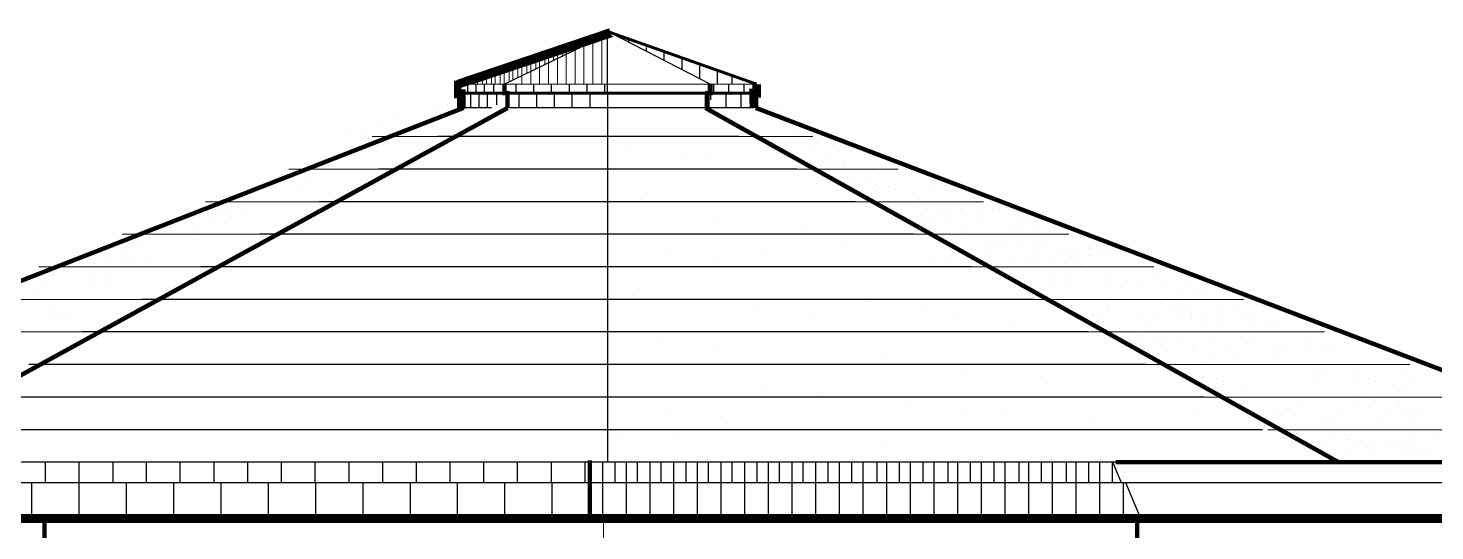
# Model space of a CAD drawing. Header units: inches. Extents: x 279 to 11006, y 233 to 7807.
# Drawn here: x 2190.2 to 2427.9, y 519.3 to 604.2 of the extents above; entities that cross this region are included whole.
import ezdxf

# ---------------------------------------------------------------- set-up
doc = ezdxf.new("R2010")
doc.units = ezdxf.units.IN
doc.header["$MEASUREMENT"] = 0
doc.layers.add('NORTH_ELEVATION', color=7, linetype='Continuous')
doc.layers.add('SOUTH_ELEVATION', color=7, linetype='Continuous')

msp = doc.modelspace()

# ---------------------------------------------------------------- linework, layer by layer
at = {"layer": 'NORTH_ELEVATION', "color": 5, "linetype": 'Continuous', "lineweight": 30, "ltscale": 0.5}
for q in [(2270.73, 594.71), (2305.5, 594.71)]:
    msp.add_line((2288.66, 603.41), q, dxfattribs=at)
at = {"layer": 'NORTH_ELEVATION', "color": 5, "linetype": 'Continuous', "ltscale": 0.5}
msp.add_line((2313.32, 594.71), (2288.66, 603.41), dxfattribs=at)
at = {"layer": 'NORTH_ELEVATION', "color": 251, "linetype": 'Continuous', "lineweight": 20, "ltscale": 0.5}
msp.add_line((2313.32, 594.71), (2262.84, 594.71), dxfattribs=at)
at = {"layer": 'NORTH_ELEVATION', "color": 251, "linetype": 'Continuous', "ltscale": 0.5}
for p, q in [((2264.46, 594.67), (2264.46, 593.17)), ((2265.88, 594.71), (2265.88, 593.21)), ((2267.3, 594.75), (2267.3, 593.25)), ((2268.88, 594.71), (2268.88, 593.21)), ((2272.62, 594.71), (2272.62, 593.21)), ((2275.62, 594.71), (2275.62, 593.21)), ((2278.62, 594.71), (2278.62, 593.21)), ((2281.62, 594.71), (2281.62, 593.21)), ((2284.62, 594.71), (2284.62, 593.21)), ((2287.62, 594.71), (2287.62, 593.21)), ((2305.12, 594.71), (2305.12, 593.21)), ((2305.5, 594.71), (2305.5, 593.21)), ((2306.03, 594.71), (2306.03, 593.21)), ((2306.03, 594.71), (2306.03, 593.21)), ((2308.59, 594.71), (2308.59, 593.21)), ((2311.15, 594.71), (2311.15, 593.21)), ((2264.96, 593.17), (2264.96, 590.67)), ((2266.38, 593.21), (2266.38, 590.71)), ((2267.8, 593.25), (2267.8, 590.75)), ((2269.38, 593.21), (2269.38, 591.24)), ((2273.12, 593.21), (2273.12, 590.71)), ((2276.12, 593.21), (2276.12, 590.71)), ((2279.12, 593.21), (2279.12, 590.71)), ((2282.12, 593.21), (2282.12, 590.71)), ((2285.12, 593.21), (2285.12, 590.71)), ((2288.12, 593.21), (2288.12, 590.71)), ((2288.12, 593.21), (2288.12, 590.71)), ((2304.62, 593.21), (2304.62, 590.71)), ((2305, 593.21), (2305, 590.71)), ((2305.53, 593.21), (2305.53, 592.09)), ((2305.53, 593.21), (2305.53, 592.09)), ((2308.09, 593.21), (2308.09, 590.71)), ((2310.65, 593.21), (2310.65, 590.71)), ((2312.88, 593.21), (2312.88, 590.71)), ((2268.5, 590.71), (2264.11, 590.71)), ((2312.82, 590.71), (2271.59, 590.71))]:
    msp.add_line(p, q, dxfattribs=at)
at = {"layer": 'NORTH_ELEVATION', "color": 7, "linetype": 'Continuous', "ltscale": 0.5}
for p, q in [((2263.43, 593.08), (2263.43, 590.58)), ((2312.63, 593.21), (2264.11, 593.21)), ((2262.93, 590.58), (2262.93, 590.58)), ((3133.32, 521.37), (2113.48, 521.37)), ((3133.32, 521.37), (2117.13, 521.37)), ((2783.39, 521.37), (2117.13, 521.37))]:
    msp.add_line(p, q, dxfattribs=at)
at = {"layer": 'NORTH_ELEVATION', "color": 93, "linetype": 'Continuous', "lineweight": 20, "ltscale": 0.5}
for p, q in [((2290.07, 593.3), (2290.07, 593.3)), ((2310.18, 591.89), (2310.18, 591.89)), ((2262.48, 591.75), (2262.48, 591.75)), ((2304.53, 591.24), (2304.53, 591.24)), ((2308.05, 589.5), (2308.05, 589.5)), ((2308.9, 589.95), (2308.9, 589.95)), ((2316.9, 590.42), (2316.9, 590.42)), ((2319.03, 589.96), (2319.03, 589.96)), ((2249.24, 588.24), (2249.24, 588.24)), ((2252.23, 588.67), (2252.23, 588.67)), ((2314.47, 588.81), (2314.47, 588.81)), ((2317.47, 588.38), (2317.47, 588.38)), ((2259.44, 585.87), (2248.39, 585.87)), ((2322.82, 585.87), (2310.29, 585.87)), ((2244.65, 584.03), (2244.65, 584.03)), ((2291.17, 584.36), (2291.17, 584.36)), ((2300.54, 583.13), (2300.54, 583.13)), ((2305.63, 582.3), (2305.63, 582.3)), ((2322.06, 584.17), (2322.06, 584.17)), ((2325.73, 582.32), (2325.73, 582.32)), ((2327.52, 584.62), (2327.52, 584.62)), ((2329.65, 584.16), (2329.65, 584.16)), ((2249.42, 580.37), (2234.31, 580.37)), ((2238.66, 581.18), (2238.66, 581.18)), ((2240.97, 582.18), (2240.97, 582.18)), ((2241.83, 582.13), (2241.83, 582.13)), ((2337.23, 580.37), (2320.12, 580.37)), ((2324.87, 582.27), (2324.87, 582.27)), ((2328.04, 581.32), (2328.04, 581.32)), ((2336.79, 581.24), (2336.79, 581.24)), ((2338.92, 580.79), (2338.92, 580.79)), ((2232.66, 579.07), (2232.66, 579.07)), ((2234.69, 578.9), (2234.69, 578.9)), ((2235.94, 577.66), (2235.94, 577.66)), ((2330.77, 577.8), (2330.77, 577.8)), ((2332.01, 579.04), (2332.01, 579.04)), ((2333.53, 577.77), (2333.53, 577.77)), ((2334.04, 579.21), (2334.04, 579.21)), ((2343.1, 577.98), (2343.1, 577.98)), ((2227.09, 576.29), (2227.09, 576.29)), ((2293.67, 575.29), (2293.67, 575.29)), ((2335.66, 577.32), (2335.66, 577.32)), ((2339.62, 576.43), (2339.62, 576.43)), ((2345.24, 577.53), (2345.24, 577.53)), ((2218.82, 573.37), (2218.82, 573.37)), ((2239.39, 574.87), (2220.23, 574.87)), ((2221.14, 573.62), (2221.14, 573.62)), ((2222.49, 573.41), (2222.49, 573.41)), ((2351.63, 574.87), (2329.95, 574.87)), ((2344.21, 573.55), (2344.21, 573.55)), ((2345.56, 573.77), (2345.56, 573.77)), ((2347.88, 573.51), (2347.88, 573.51)), ((2353.24, 573.73), (2353.24, 573.73)), ((2215.15, 571.51), (2215.15, 571.51)), ((2221.13, 571.8), (2221.13, 571.8)), ((2224.64, 572.16), (2224.64, 572.16)), ((2306.63, 572.39), (2306.63, 572.39)), ((2342.06, 572.3), (2342.06, 572.3)), ((2345.57, 571.94), (2345.57, 571.94)), ((2351.56, 571.65), (2351.56, 571.65)), ((2357.64, 571.88), (2357.64, 571.88)), ((2359.77, 571.42), (2359.77, 571.42)), ((2229.37, 569.37), (2206.15, 569.37)), ((2206.71, 568.07), (2206.71, 568.07)), ((2210.39, 569.93), (2210.39, 569.93)), ((2218.19, 568.55), (2218.19, 568.55)), ((2321.09, 570.33), (2321.09, 570.33)), ((2366.04, 569.37), (2339.78, 569.37)), ((2348.51, 568.69), (2348.51, 568.69)), ((2356.31, 570.07), (2356.31, 570.07)), ((2357.21, 568.11), (2357.21, 568.11)), ((2359.99, 568.21), (2359.99, 568.21)), ((2201.58, 565.84), (2201.58, 565.84)), ((2205.26, 567.7), (2205.26, 567.7)), ((2205.81, 566.11), (2205.81, 566.11)), ((2209.49, 567.97), (2209.49, 567.97)), ((2297.75, 566.35), (2297.75, 566.35)), ((2314.01, 566.07), (2314.01, 566.07)), ((2328.37, 567.12), (2328.37, 567.12)), ((2351.95, 567.99), (2351.95, 567.99)), ((2354.09, 567.53), (2354.09, 567.53)), ((2360.89, 566.26), (2360.89, 566.26)), ((2361.45, 567.84), (2361.45, 567.84)), ((2365.12, 565.99), (2365.12, 565.99)), ((2367.44, 565.73), (2367.44, 565.73)), ((2369.54, 567.03), (2369.54, 567.03)), ((2371.67, 566.57), (2371.67, 566.57)), ((2219.35, 563.87), (2192.07, 563.87)), ((2199.26, 565.59), (2199.26, 565.59)), ((2201.41, 564.35), (2201.41, 564.35)), ((2210.06, 564.98), (2210.06, 564.98)), ((2307.11, 565.12), (2307.11, 565.12)), ((2328.47, 564.01), (2328.47, 564.01)), ((2342.84, 565.05), (2342.84, 565.05)), ((2346.2, 565.41), (2346.2, 565.41)), ((2380.44, 563.87), (2349.62, 563.87)), ((2356.64, 565.12), (2356.64, 565.12)), ((2365.3, 564.49), (2365.3, 564.49)), ((2193.37, 561.12), (2193.37, 561.12)), ((2197.5, 563.01), (2197.5, 563.01)), ((2201.07, 562.44), (2201.07, 562.44)), ((2203.22, 561.19), (2203.22, 561.19)), ((2203.39, 562.69), (2203.39, 562.69)), ((2206.89, 563.05), (2206.89, 563.05)), ((2359.81, 563.19), (2359.81, 563.19)), ((2363.31, 562.83), (2363.31, 562.83)), ((2363.49, 561.33), (2363.49, 561.33)), ((2365.63, 562.58), (2365.63, 562.58)), ((2369.2, 563.15), (2369.2, 563.15)), ((2373.34, 561.26), (2373.34, 561.26)), ((2378.4, 560.91), (2378.4, 560.91)), ((2380.54, 562.15), (2380.54, 562.15)), ((2191.93, 560.23), (2191.93, 560.23)), ((2193.5, 558.64), (2193.5, 558.64)), ((2293.48, 560.28), (2293.48, 560.28)), ((2373.21, 558.78), (2373.21, 558.78)), ((2374.77, 560.37), (2374.77, 560.37)), ((2382.41, 560.38), (2382.41, 560.38)), ((2385.64, 560.62), (2385.64, 560.62)), ((2387.77, 560.16), (2387.77, 560.16)), ((2209.33, 558.37), (2177.98, 558.37)), ((2194.1, 556.21), (2194.1, 556.21)), ((2312.66, 557.03), (2312.66, 557.03)), ((2332.45, 558.18), (2332.45, 558.18)), ((2341.82, 556.94), (2341.82, 556.94)), ((2395.56, 558.37), (2359.45, 558.37)), ((2372.6, 556.35), (2372.6, 556.35)), ((2381.47, 557.7), (2381.47, 557.7)), ((2383.04, 557.45), (2383.04, 557.45)), ((2384.46, 557.27), (2384.46, 557.27)), ((2386.78, 557.01), (2386.78, 557.01)), ((2391.77, 556.81), (2391.77, 556.81)), ((2393.9, 556.35), (2393.9, 556.35)), ((2195.35, 554.97), (2195.35, 554.97)), ((2322.03, 555.8), (2322.03, 555.8)), ((2346.92, 556.11), (2346.92, 556.11)), ((2356.28, 554.88), (2356.28, 554.88)), ((2371.36, 555.11), (2371.36, 555.11)), ((2379.1, 554.31), (2379.1, 554.31)), ((2380.34, 555.55), (2380.34, 555.55)), ((2384.64, 555.77), (2384.64, 555.77)), ((2386.71, 555.59), (2386.71, 555.59)), ((2388.31, 553.91), (2388.31, 553.91)), ((2391.47, 554.01), (2391.47, 554.01)), ((2397.13, 555.34), (2397.13, 555.34)), ((2399.26, 554.88), (2399.26, 554.88)), ((2199.3, 552.87), (2162.58, 552.87)), ((2409.25, 552.87), (2369.28, 552.87)), ((2378.49, 552.2), (2378.49, 552.2)), ((2380.63, 551.74), (2380.63, 551.74)), ((2395.15, 552.15), (2395.15, 552.15)), ((2396.6, 551.78), (2396.6, 551.78)), ((2297.56, 551.34), (2297.56, 551.34)), ((2306.93, 550.11), (2306.93, 550.11)), ((2334.95, 549.11), (2334.95, 549.11)), ((2382.66, 549.62), (2382.66, 549.62)), ((2384.8, 550.86), (2384.8, 550.86)), ((2387.23, 550.75), (2387.23, 550.75)), ((2392.55, 550.06), (2392.55, 550.06)), ((2402.6, 549.67), (2402.6, 549.67)), ((2406.71, 551.03), (2406.71, 551.03)), ((2408.84, 550.57), (2408.84, 550.57)), ((2423.65, 547.37), (2379.11, 547.37)), ((2386.33, 547.76), (2386.33, 547.76)), ((2390.4, 548.82), (2390.4, 548.82)), ((2394.08, 546.96), (2394.08, 546.96)), ((2400.45, 548.43), (2400.45, 548.43)), ((2347.92, 546.2), (2347.92, 546.2)), ((2388.82, 545.35), (2388.82, 545.35)), ((2390.95, 544.9), (2390.95, 544.9)), ((2408.49, 545.2), (2408.49, 545.2)), ((2409.74, 546.44), (2409.74, 546.44)), ((2414.49, 545.46), (2414.49, 545.46)), ((2416.63, 545), (2416.63, 545)), ((2422.06, 545.63), (2422.06, 545.63)), ((2314.19, 542.98), (2314.19, 542.98)), ((2362.38, 544.14), (2362.38, 544.14)), ((2395.98, 543.21), (2395.98, 543.21)), ((2404.84, 542.33), (2404.84, 542.33)), ((2414.49, 542.09), (2414.49, 542.09)), ((2297.81, 539.8), (2297.81, 539.8)), ((2323.56, 541.74), (2323.56, 541.74)), ((2339.03, 540.16), (2339.03, 540.16)), ((2355.3, 539.89), (2355.3, 539.89)), ((2434.2, 541.87), (2388.95, 541.87)), ((2403.11, 539.98), (2403.11, 539.98)), ((2416.63, 541.64), (2416.63, 541.64)), ((2419.79, 539.71), (2419.79, 539.71)), ((2421.94, 540.95), (2421.94, 540.95)), ((2307.18, 538.57), (2307.18, 538.57)), ((2348.4, 538.93), (2348.4, 538.93)), ((2369.76, 537.82), (2369.76, 537.82)), ((2387.48, 539.23), (2387.48, 539.23)), ((2401.87, 538.74), (2401.87, 538.74)), ((2410.73, 537.87), (2410.73, 537.87)), ((2411.97, 539.1), (2411.97, 539.1)), ((2423.3, 539.35), (2423.3, 539.35)), ((2423.47, 537.85), (2423.47, 537.85)), ((2425.62, 539.09), (2425.62, 539.09)), ((2290.73, 535.86), (2290.73, 535.86)), ((2438.47, 536.37), (2399.69, 536.37)), ((2410, 535.18), (2410, 535.18)), ((2427.7, 534.79), (2427.7, 534.79)), ((2300.09, 534.63), (2300.09, 534.63)), ((2334.76, 534.1), (2334.76, 534.1)), ((2406.18, 534.42), (2406.18, 534.42)), ((2408.31, 533.96), (2408.31, 533.96)), ((2412.99, 534.75), (2412.99, 534.75)), ((2413.17, 533.25), (2413.17, 533.25)), ((2415.32, 534.49), (2415.32, 534.49)), ((2422.03, 532.37), (2422.03, 532.37)), ((2424.18, 533.61), (2424.18, 533.61)), ((2427.85, 531.76), (2427.85, 531.76))]:
    msp.add_line(p, q, dxfattribs=at)
at = {"layer": 'NORTH_ELEVATION', "color": 93, "linetype": 'Continuous', "ltscale": 0.5}
for p, q in [((2310.29, 585.87), (2259.44, 585.87)), ((2320.12, 580.37), (2249.42, 580.37)), ((2329.95, 574.87), (2239.39, 574.87)), ((2339.78, 569.37), (2229.37, 569.37)), ((2349.62, 563.87), (2219.35, 563.87)), ((2360.09, 558.37), (2209.33, 558.37)), ((2369.28, 552.87), (2199.38, 552.87)), ((2379.11, 547.37), (2190.34, 547.37)), ((2388.95, 541.87), (2179.26, 541.87)), ((2398.78, 536.37), (2169.23, 536.37)), ((2193.12, 530.87), (2193.12, 527.37)), ((2198.83, 530.87), (2198.83, 527.37)), ((2204.53, 530.87), (2204.53, 527.37)), ((2210.19, 530.87), (2210.19, 527.37)), ((2215.89, 530.87), (2215.89, 527.37)), ((2221.59, 530.87), (2221.59, 527.37)), ((2227.3, 530.87), (2227.3, 527.37)), ((2233, 530.87), (2233, 527.37)), ((2238.7, 530.87), (2238.7, 527.37)), ((2244.4, 530.87), (2244.4, 527.37)), ((2250.11, 530.87), (2250.11, 527.37)), ((2255.77, 530.87), (2255.77, 527.37)), ((2261.47, 530.87), (2261.47, 527.37)), ((2267.17, 530.87), (2267.17, 527.37)), ((2272.87, 530.87), (2272.87, 527.37)), ((2278.58, 530.87), (2278.58, 527.37)), ((2284.28, 530.87), (2284.28, 527.37)), ((2287.26, 530.92), (2287.26, 527.42)), ((2289.37, 530.92), (2289.37, 527.42)), ((2291.26, 530.87), (2291.26, 527.37)), ((2293.14, 530.82), (2293.14, 527.32)), ((2295.26, 530.82), (2295.26, 527.32)), ((2297.14, 530.82), (2297.14, 527.32)), ((2297.14, 530.82), (2297.14, 527.32)), ((2299.26, 530.82), (2299.26, 527.32)), ((2301.37, 530.82), (2301.37, 527.32)), ((2303.26, 530.85), (2303.26, 527.35)), ((2305.14, 530.85), (2305.14, 527.35)), ((2307.26, 530.85), (2307.26, 527.35)), ((2309.14, 530.85), (2309.14, 527.35)), ((2311.26, 530.85), (2311.26, 527.35)), ((2313.37, 530.85), (2313.37, 527.35)), ((2315.26, 530.85), (2315.26, 527.35)), ((2317.14, 530.85), (2317.14, 527.35)), ((2319.26, 530.85), (2319.26, 527.35)), ((2321.14, 530.85), (2321.14, 527.35)), ((2323.26, 530.85), (2323.26, 527.35)), ((2325.37, 530.85), (2325.37, 527.35)), ((2327.26, 530.85), (2327.26, 527.35)), ((2329.37, 530.85), (2329.37, 527.35)), ((2331.26, 530.85), (2331.26, 527.35)), ((2333.61, 530.85), (2333.61, 527.35)), ((2335.26, 530.87), (2335.26, 527.37)), ((2337.37, 530.87), (2337.37, 527.37)), ((2339.26, 530.87), (2339.26, 527.37)), ((2341.37, 530.87), (2341.37, 527.37)), ((2343.26, 530.87), (2343.26, 527.37)), ((2345.61, 530.87), (2345.61, 527.37)), ((2347.26, 530.87), (2347.26, 527.37)), ((2349.37, 530.87), (2349.37, 527.37)), ((2351.26, 530.87), (2351.26, 527.37)), ((2353.37, 530.87), (2353.37, 527.37)), ((2355.26, 530.87), (2355.26, 527.37)), ((2357.61, 530.87), (2357.61, 527.37)), ((2359.26, 530.87), (2359.26, 527.37)), ((2361.37, 530.87), (2361.37, 527.37)), ((2363.26, 530.87), (2363.26, 527.37)), ((2365.61, 530.87), (2365.61, 527.37)), ((2367.26, 530.87), (2367.26, 527.37)), ((2369.37, 530.87), (2369.37, 527.37)), ((2371.26, 530.87), (2371.26, 527.37)), ((2373.37, 530.87), (2373.37, 527.37)), ((3324.42, 527.37), (2109.52, 527.37))]:
    msp.add_line(p, q, dxfattribs=at)
at = {"layer": 'NORTH_ELEVATION', "color": 93, "linetype": 'Continuous', "lineweight": 30, "ltscale": 0.5}
msp.add_line((3326.66, 530.87), (2108.11, 530.87), dxfattribs=at)
at = {"layer": 'NORTH_ELEVATION', "color": 49, "linetype": 'Continuous', "lineweight": 20, "ltscale": 0.5}
msp.add_line((2287.42, 521.37), (2287.42, 517.87), dxfattribs=at)
at = {"layer": 'NORTH_ELEVATION', "color": 5, "linetype": 'Continuous', "ltscale": 0.5}
for points, const_width in [([(2288.64, 603.43), (2262.84, 594.71)], 1.5), ([(2287.75, 603.74), (2313.32, 594.71)], 0.5)]:
    msp.add_lwpolyline(points, dxfattribs=dict(at, const_width=const_width))
at = {"layer": 'NORTH_ELEVATION', "color": 251, "linetype": 'Continuous', "ltscale": 0.5}
for points, const_width in [([(2263.43, 594.58), (2262.93, 594.58), (2262.93, 593.08), (2263.43, 593.08), (2263.43, 590.58)], 1.5), ([(2313.32, 594.71), (2313.32, 593.21), (2312.82, 593.21), (2312.88, 590.71)], 1.5), ([(2312.63, 593.21), (2264.11, 593.21)], 0.5)]:
    msp.add_lwpolyline(points, dxfattribs=dict(at, const_width=const_width))
at = {"layer": 'NORTH_ELEVATION', "color": 93, "linetype": 'Continuous', "ltscale": 0.5, "const_width": 0.75}
for points in [[(2263.79, 590.71), (2110.59, 530.87)], [(2271.27, 590.71), (2162.32, 530.92)], [(2304.66, 590.71), (2411.47, 530.96)], [(2313.17, 590.71), (2436.71, 543.54)], [(4323.22, 530.87), (2374, 530.87)]]:
    msp.add_lwpolyline(points, dxfattribs=at)
at = {"layer": 'SOUTH_ELEVATION', "color": 6, "linetype": 'Continuous', "lineweight": -3, "ltscale": 50}
msp.add_line((2289.05, 602.78), (2265.13, 594.69), dxfattribs=at)
at = {"layer": 'SOUTH_ELEVATION', "color": 4, "linetype": 'Continuous', "lineweight": 20, "ltscale": 0.5}
for p, q in [((2285.66, 601.64), (2285.66, 594.71)), ((2287.15, 602.14), (2287.15, 594.71)), ((2279.66, 599.04), (2279.66, 594.71)), ((2281.15, 599.76), (2281.15, 594.71)), ((2282.66, 600.49), (2282.66, 594.71)), ((2284.15, 601.13), (2284.15, 594.71)), ((2275.15, 596.85), (2275.15, 594.71)), ((2276.66, 597.58), (2276.66, 594.71)), ((2278.15, 598.31), (2278.15, 594.71)), ((2273.66, 596.13), (2273.66, 594.71))]:
    msp.add_line(p, q, dxfattribs=at)
at = {"layer": 'SOUTH_ELEVATION', "color": 5, "linetype": 'Continuous', "lineweight": 30, "ltscale": 50}
msp.add_line((2288.12, 594.71), (2288.12, 603.26), dxfattribs=at)
at = {"layer": 'SOUTH_ELEVATION', "color": 4, "linetype": 'Continuous', "ltscale": 0.5}
for p, q in [((2291.66, 602.16), (2291.66, 601.86)), ((2294.66, 600.92), (2294.66, 600.31)), ((2297.66, 600.23), (2297.66, 598.76)), ((2300.66, 599.17), (2300.66, 597.21)), ((2303.66, 598.12), (2303.66, 595.66)), ((2306.66, 597.06), (2306.66, 594.71)), ((2309.13, 595.95), (2309.13, 594.71))]:
    msp.add_line(p, q, dxfattribs=at)
at = {"layer": 'SOUTH_ELEVATION', "color": 5, "linetype": 'Continuous', "lineweight": 20, "ltscale": 0.5}
for p, q in [((2277.51, 599.39), (2277.51, 597.99)), ((2278.15, 599.1), (2278.15, 598.31)), ((2279, 599.71), (2279, 598.72)), ((2279.66, 599.61), (2279.66, 599.04)), ((2280.51, 600.4), (2280.51, 599.45)), ((2281.15, 600.11), (2281.15, 599.76)), ((2282, 600.73), (2282, 600.18)), ((2282.66, 600.62), (2282.66, 600.49)), ((2270.01, 597.12), (2270.01, 594.71)), ((2270.66, 596.56), (2270.66, 594.71)), ((2271.51, 597.64), (2271.51, 595.08)), ((2272.15, 597.07), (2272.15, 595.4)), ((2273, 597.68), (2273, 595.81)), ((2273.66, 597.58), (2273.66, 596.13)), ((2274.51, 598.37), (2274.51, 596.54)), ((2275.15, 598.08), (2275.15, 596.85)), ((2276, 598.7), (2276, 597.26)), ((2276.66, 598.59), (2276.66, 597.58)), ((2266.17, 595.04), (2266.17, 594.71)), ((2267.01, 595.71), (2267.01, 594.71)), ((2267.66, 595.55), (2267.66, 594.71)), ((2268.51, 596.34), (2268.51, 594.71)), ((2269.16, 596.05), (2269.16, 594.71))]:
    msp.add_line(p, q, dxfattribs=at)
at = {"layer": 'SOUTH_ELEVATION', "color": 7, "linetype": 'Continuous', "lineweight": 30, "ltscale": 50}
for p, q in [((2288.12, 593.21), (2288.12, 594.71)), ((2378.25, 521.37), (2375.7, 527.37))]:
    msp.add_line(p, q, dxfattribs=at)
at = {"layer": 'SOUTH_ELEVATION', "color": 93, "linetype": 'Continuous', "lineweight": 20, "ltscale": 0.75}
for p, q in [((2308.69, 592.97, 1), (2308.69, 592.97, 1)), ((2259.27, 590.46, 1), (2259.27, 590.46, 1)), ((2313.39, 590.6, 1), (2313.39, 590.6, 1)), ((2313.71, 589.19, 1), (2313.71, 589.19, 1)), ((2247.13, 586.75, 1), (2247.13, 586.75, 1)), ((2319.58, 586.89, 1), (2319.58, 586.89, 1)), ((2327.31, 583.38, 1), (2327.31, 583.38, 1)), ((2238.4, 581.1, 1), (2238.4, 581.1, 1)), ((2328.3, 581.24, 1), (2328.3, 581.24, 1)), ((2336.58, 580.01, 1), (2336.58, 580.01, 1)), ((2333.32, 576.54, 1), (2333.32, 576.54, 1)), ((2342.9, 576.75, 1), (2342.9, 576.75, 1)), ((2224.55, 573.58, 1), (2224.55, 573.58, 1)), ((2342.15, 573.72, 1), (2342.15, 573.72, 1)), ((2350.9, 572.95, 1), (2350.9, 572.95, 1)), ((2224.3, 571.78, 1), (2224.3, 571.78, 1)), ((2342.41, 571.92, 1), (2342.41, 571.92, 1)), ((2347.68, 570.45, 1), (2347.68, 570.45, 1)), ((2357.43, 570.64, 1), (2357.43, 570.64, 1)), ((2219.02, 570.31, 1), (2219.02, 570.31, 1)), ((2201.32, 565.76, 1), (2201.32, 565.76, 1)), ((2205, 567.62, 1), (2205, 567.62, 1)), ((2351.75, 566.75, 1), (2351.75, 566.75, 1)), ((2361.7, 567.76, 1), (2361.7, 567.76, 1)), ((2365.38, 565.9, 1), (2365.38, 565.9, 1)), ((2369.33, 565.79, 1), (2369.33, 565.79, 1)), ((2199.47, 564.35, 1), (2199.47, 564.35, 1)), ((2203.25, 565.04, 1), (2203.25, 565.04, 1)), ((2206.81, 564.46, 1), (2206.81, 564.46, 1)), ((2359.89, 564.61, 1), (2359.89, 564.61, 1)), ((2363.46, 565.18, 1), (2363.46, 565.18, 1)), ((2367.24, 564.49, 1), (2367.24, 564.49, 1)), ((2201.28, 561.2, 1), (2201.28, 561.2, 1)), ((2204.96, 563.06, 1), (2204.96, 563.06, 1)), ((2361.75, 563.2, 1), (2361.75, 563.2, 1)), ((2365.42, 561.34, 1), (2365.42, 561.34, 1)), ((2385.43, 559.38, 1), (2385.43, 559.38, 1)), ((2193.7, 557.4, 1), (2193.7, 557.4, 1)), ((2373, 557.54, 1), (2373, 557.54, 1)), ((2384.72, 557.18, 1), (2384.72, 557.18, 1)), ((2388.4, 555.33, 1), (2388.4, 555.33, 1)), ((2391.56, 555.57, 1), (2391.56, 555.57, 1)), ((2396.92, 554.1, 1), (2396.92, 554.1, 1)), ((2396.86, 551.7, 1), (2396.86, 551.7, 1)), ((2378.29, 550.96, 1), (2378.29, 550.96, 1)), ((2400.54, 549.84, 1), (2400.54, 549.84, 1)), ((2406.5, 549.79, 1), (2406.5, 549.79, 1)), ((2388.27, 547.76, 1), (2388.27, 547.76, 1)), ((2396.01, 546.97, 1), (2396.01, 546.97, 1)), ((2388.61, 544.12, 1), (2388.61, 544.12, 1)), ((2414.29, 544.22, 1), (2414.29, 544.22, 1)), ((2422.43, 543.11, 1), (2422.43, 543.11, 1)), ((2404.63, 541.1, 1), (2404.63, 541.1, 1)), ((2414.29, 540.86, 1), (2414.29, 540.86, 1)), ((2423.82, 535.41, 1), (2423.82, 535.41, 1)), ((2405.97, 533.18, 1), (2405.97, 533.18, 1)), ((2413.25, 534.66, 1), (2413.25, 534.66, 1)), ((2416.93, 532.81, 1), (2416.93, 532.81, 1)), ((2422.11, 533.79, 1), (2422.11, 533.79, 1)), ((2425.79, 531.93, 1), (2425.79, 531.93, 1))]:
    msp.add_line(p, q, dxfattribs=at)
at = {"layer": 'SOUTH_ELEVATION', "color": 93, "linetype": 'Continuous', "lineweight": 20, "ltscale": 0.5}
for p, q in [((2312.21, 593.42), (2312.21, 593.42)), ((2261.02, 591.29), (2261.02, 591.29)), ((2311.64, 591.43), (2311.64, 591.43)), ((2317.22, 589.63), (2317.22, 589.63)), ((2244.77, 587.04), (2244.77, 587.04)), ((2321.93, 587.18), (2321.93, 587.18)), ((2243.8, 583.84), (2243.8, 583.84)), ((2322.91, 583.98), (2322.91, 583.98)), ((2330.82, 583.83), (2330.82, 583.83)), ((2237.11, 578.38), (2237.11, 578.38)), ((2329.59, 578.52), (2329.59, 578.52)), ((2336.83, 576.98), (2336.83, 576.98)), ((2346.41, 577.19), (2346.41, 577.19)), ((2219.02, 573.39), (2219.02, 573.39)), ((2226.63, 573.76), (2226.63, 573.76)), ((2340.07, 573.9), (2340.07, 573.9)), ((2347.68, 573.53), (2347.68, 573.53)), ((2354.42, 573.4), (2354.42, 573.4)), ((2360.94, 571.09), (2360.94, 571.09)), ((2355.26, 567.2), (2355.26, 567.2)), ((2372.85, 566.24), (2372.85, 566.24)), ((2207.24, 565.16), (2207.24, 565.16)), ((2359.46, 565.3), (2359.46, 565.3)), ((2194.54, 561.84), (2194.54, 561.84)), ((2372.16, 561.98), (2372.16, 561.98)), ((2388.95, 559.83), (2388.95, 559.83)), ((2384.29, 557.88), (2384.29, 557.88)), ((2386.65, 556.16), (2386.65, 556.16)), ((2196.52, 555.69), (2196.52, 555.69)), ((2370.18, 555.83), (2370.18, 555.83)), ((2377.93, 555.03), (2377.93, 555.03)), ((2388.93, 556.07), (2388.93, 556.07)), ((2395.07, 556.02), (2395.07, 556.02)), ((2400.44, 554.55), (2400.44, 554.55)), ((2381.8, 551.41), (2381.8, 551.41)), ((2386.95, 549.92), (2386.95, 549.92)), ((2390.05, 550.93), (2390.05, 550.93)), ((2394.69, 549.12), (2394.69, 549.12)), ((2410.01, 550.24), (2410.01, 550.24)), ((2392.12, 544.56), (2392.12, 544.56)), ((2407.32, 545.92), (2407.32, 545.92)), ((2417.8, 544.67), (2417.8, 544.67)), ((2423.84, 544.84), (2423.84, 544.84)), ((2420.69, 543.95), (2420.69, 543.95)), ((2417.8, 541.3), (2417.8, 541.3)), ((2419.44, 541.82), (2419.44, 541.82)), ((2421.81, 540.1), (2421.81, 540.1)), ((2424.09, 540.01), (2424.09, 540.01)), ((2400.69, 539.46), (2400.69, 539.46)), ((2409.55, 538.58), (2409.55, 538.58)), ((2419.21, 538.34), (2419.21, 538.34)), ((2412.82, 535.36), (2412.82, 535.36)), ((2409.49, 533.63), (2409.49, 533.63)), ((2415.18, 533.64), (2415.18, 533.64)), ((2417.46, 533.55), (2417.46, 533.55)), ((2420.03, 533.97), (2420.03, 533.97)), ((2421.68, 534.48), (2421.68, 534.48)), ((2424.04, 532.76), (2424.04, 532.76)), ((2426.32, 532.67), (2426.32, 532.67))]:
    msp.add_line(p, q, dxfattribs=at)
at = {"layer": 'SOUTH_ELEVATION', "color": 93, "linetype": 'Continuous', "lineweight": 30, "ltscale": 50}
for p, q in [((2288.15, 530.87), (2288.15, 590.71)), ((2374.95, 527.37), (2373.47, 530.87)), ((2375.7, 527.37), (2374.95, 527.37))]:
    msp.add_line(p, q, dxfattribs=at)
at = {"layer": 'SOUTH_ELEVATION', "color": 31, "linetype": 'Continuous', "lineweight": 20, "ltscale": 0.5}
msp.add_line((2407.78, 547.46), (2407.78, 547.46), dxfattribs=at)
at = {"layer": 'SOUTH_ELEVATION', "color": 49, "linetype": 'Continuous', "ltscale": 0.5}
for p, q in [((2190.81, 527.46), (2190.81, 521.37)), ((2198.81, 527.46), (2198.81, 521.37)), ((2206.81, 527.46), (2206.81, 521.37)), ((2214.81, 527.46), (2214.81, 521.37)), ((2222.78, 527.46), (2222.78, 521.37)), ((2230.78, 527.46), (2230.78, 521.37)), ((2238.78, 527.46), (2238.78, 521.37)), ((2246.78, 527.46), (2246.78, 521.37)), ((2254.78, 527.46), (2254.78, 521.37)), ((2262.74, 527.46), (2262.74, 521.37)), ((2270.74, 527.46), (2270.74, 521.37)), ((2278.74, 527.46), (2278.74, 521.37)), ((2287.26, 527.42), (2287.26, 521.4)), ((2291.26, 527.42), (2291.26, 521.4)), ((2295.26, 527.42), (2295.26, 521.4)), ((2299.26, 527.42), (2299.26, 521.4)), ((2303.26, 527.42), (2303.26, 521.4)), ((2307.26, 527.42), (2307.26, 521.4)), ((2311.26, 527.42), (2311.26, 521.4)), ((2315.26, 527.42), (2315.26, 521.4)), ((2319.26, 527.42), (2319.26, 521.4)), ((2323.26, 527.42), (2323.26, 521.4)), ((2327.26, 527.42), (2327.26, 521.4)), ((2331.26, 527.42), (2331.26, 521.4)), ((2335.26, 527.42), (2335.26, 521.4)), ((2339.26, 527.42), (2339.26, 521.4)), ((2343.26, 527.42), (2343.26, 521.4)), ((2347.26, 527.42), (2347.26, 521.4)), ((2351.26, 527.42), (2351.26, 521.4)), ((2355.26, 527.42), (2355.26, 521.4)), ((2359.26, 527.42), (2359.26, 521.4)), ((2363.26, 527.42), (2363.26, 521.4)), ((2367.26, 527.42), (2367.26, 521.4)), ((2371.26, 527.42), (2371.26, 521.4)), ((2375.26, 527.42), (2375.26, 521.4))]:
    msp.add_line(p, q, dxfattribs=at)
at = {"layer": 'SOUTH_ELEVATION', "color": 251, "linetype": 'Continuous', "ltscale": 0.75, "const_width": 0.75}
for points in [[(2270.73, 594.71), (2270.73, 593.21), (2270.73, 593.21), (2271.23, 593.21), (2271.23, 590.71)], [(2305.5, 594.71), (2305.5, 593.21), (2305, 593.21), (2305, 590.71)]]:
    msp.add_lwpolyline(points, dxfattribs=at)
at = {"layer": 'SOUTH_ELEVATION', "color": 93, "linetype": 'Continuous', "ltscale": 0.5, "const_width": 0.75}
msp.add_lwpolyline([(2285.14, 531.22), (2285.14, 527.16)], dxfattribs=at)
at = {"layer": 'SOUTH_ELEVATION', "color": 7, "linetype": 'Continuous', "ltscale": 0.5, "const_width": 0.75}
msp.add_lwpolyline([(2285.15, 527.43), (2285.14, 520.64)], dxfattribs=at)
at = {"layer": 'SOUTH_ELEVATION', "color": 27, "linetype": 'Continuous', "ltscale": 0.5, "const_width": 1.5}
msp.add_lwpolyline([(2113.48, 521.37), (2783.39, 521.37)], dxfattribs=at)
at = {"layer": 'SOUTH_ELEVATION', "color": 7, "linetype": 'Continuous', "ltscale": 0.5, "const_width": 0.75, "elevation": 1}
for points in [[(2193, 521.37), (2193, 517.87)], [(2377.6, 521.37), (2377.6, 517.87)]]:
    msp.add_lwpolyline(points, dxfattribs=at)

doc.saveas('drawing.dxf')
